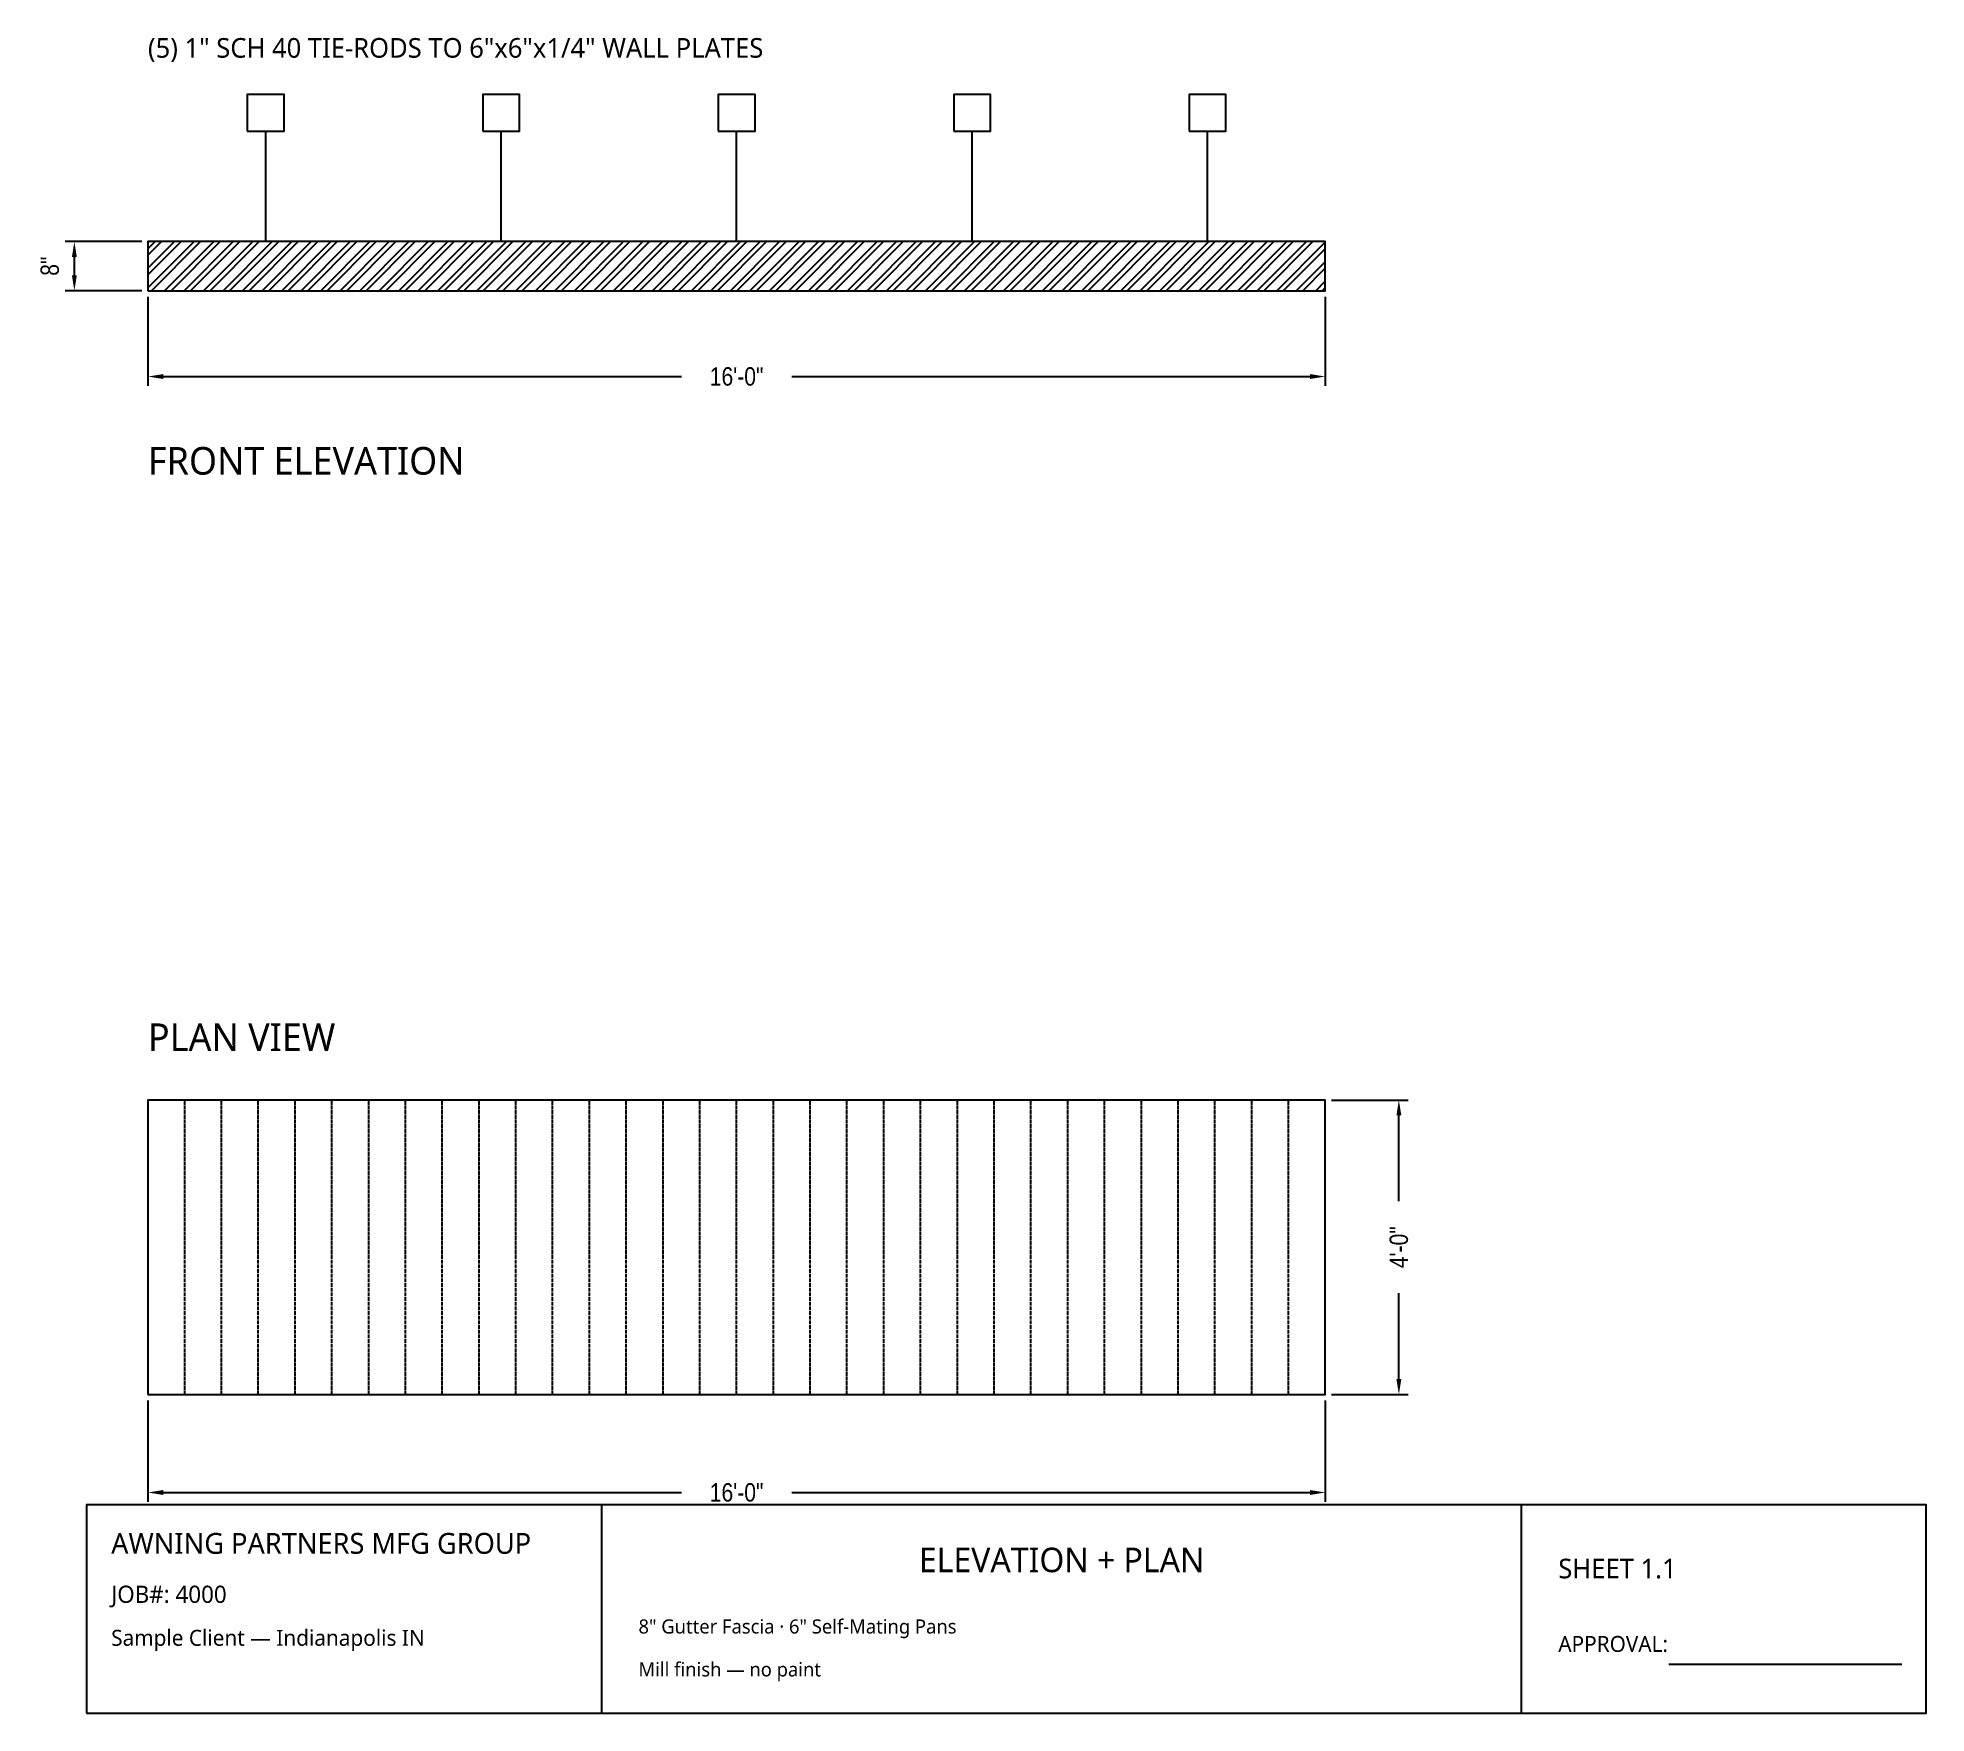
# Model space of a CAD drawing. Header units: inches. Extents: x 22 to 330, y 8 to 281.
import ezdxf
from ezdxf.enums import TextEntityAlignment as Align

# ---------------------------------------------------------------- set-up
doc = ezdxf.new("R2010")
doc.units = ezdxf.units.IN
doc.header["$MEASUREMENT"] = 0
doc.linetypes.add('DASHED2', pattern=[0.762, 0.635, -0.127])
for name, color, linetype in [('APMG-DIMS', 1, 'Continuous'), ('APMG-FRAME', 7, 'Continuous'), ('APMG-HATCH', 8, 'Continuous'), ('APMG-HIDDEN', 8, 'Continuous'), ('APMG-TEXT', 7, 'Continuous'), ('APMG-TITLE', 7, 'Continuous')]:
    doc.layers.add(name, color=color, linetype=linetype)
doc.styles.add('OpenSans', font='OpenSans-Regular.ttf')
doc.styles.add('OpenSansCondensed-Light', font='OpenSansCondensed-Light.ttf')
doc.dimstyles.new('APMG', dxfattribs={"dimtxt": 3, "dimasz": 2.5, "dimexe": 1.5, "dimexo": 1, "dimgap": 1, "dimtad": 1, "dimdec": 1, "dimlunit": 4, "dimcen": 2.5, "dimclrd": 1, "dimclre": 1, "dimclrt": 7, "dimazin": 3, "dimtfac": 1, "dimtmove": 0, "dimatfit": 3})

# ---------------------------------------------------------------- blocks, each defined once
blk = doc.blocks.new('_CLOSEDFILLED')
at = {"color": 0, "linetype": 'BYBLOCK'}
blk.add_solid([(-1, 0.16), (0, 0), (-1, -0.16)], dxfattribs=at)
blk = doc.blocks.new('*D1')
at = {"color": 1}
for p, q in [((40, 239), (40, 224.5)), ((232, 239), (232, 224.5)), ((42.5, 226), (127, 226)), ((145, 226), (229.5, 226))]:
    blk.add_line(p, q, dxfattribs=at)
at = {"layer": 'Defpoints'}
for p in [(40, 240), (232, 240), (40, 226)]:
    blk.add_point(p, dxfattribs=at)
at = {"layer": 'APMG-DIMS', "color": 1, "xscale": 2.5, "yscale": 2.5, "rotation": 180}
blk.add_blockref('_CLOSEDFILLED', (40, 226), dxfattribs=at)
at = {"layer": 'APMG-DIMS', "color": 1, "xscale": 2.5, "yscale": 2.5}
blk.add_blockref('_CLOSEDFILLED', (232, 226), dxfattribs=at)
at = {"layer": 'APMG-DIMS', "color": 7, "insert": (136, 226), "char_height": 3, "attachment_point": 5, "style": 'OpenSansCondensed-Light'}
blk.add_mtext('16\'-0"', dxfattribs=at)
blk = doc.blocks.new('*D2')
at = {"color": 1}
for p, q in [((39, 248), (26.5, 248)), ((28, 242.5), (28, 245.5)), ((39, 240), (26.5, 240))]:
    blk.add_line(p, q, dxfattribs=at)
at = {"layer": 'Defpoints'}
for p in [(40, 248), (28, 240), (40, 240)]:
    blk.add_point(p, dxfattribs=at)
at = {"layer": 'APMG-DIMS', "color": 1, "xscale": 2.5, "yscale": 2.5}
for p, rotation in [((28, 248), 90), ((28, 240), 270)]:
    blk.add_blockref('_CLOSEDFILLED', p, dxfattribs=dict(at, rotation=rotation))
at = {"layer": 'APMG-DIMS', "color": 7, "insert": (24, 244), "char_height": 3, "attachment_point": 5, "rotation": 90, "style": 'OpenSansCondensed-Light'}
blk.add_mtext('8"', dxfattribs=at)
blk = doc.blocks.new('*D3')
at = {"color": 1}
for p, q in [((40, 59), (40, 42.5)), ((232, 59), (232, 42.5)), ((42.5, 44), (127, 44)), ((145, 44), (229.5, 44))]:
    blk.add_line(p, q, dxfattribs=at)
at = {"layer": 'Defpoints'}
for p in [(40, 60), (232, 60), (40, 44)]:
    blk.add_point(p, dxfattribs=at)
at = {"layer": 'APMG-DIMS', "color": 1, "xscale": 2.5, "yscale": 2.5, "rotation": 180}
blk.add_blockref('_CLOSEDFILLED', (40, 44), dxfattribs=at)
at = {"layer": 'APMG-DIMS', "color": 1, "xscale": 2.5, "yscale": 2.5}
blk.add_blockref('_CLOSEDFILLED', (232, 44), dxfattribs=at)
at = {"layer": 'APMG-DIMS', "color": 7, "insert": (136, 44), "char_height": 3, "attachment_point": 5, "style": 'OpenSansCondensed-Light'}
blk.add_mtext('16\'-0"', dxfattribs=at)
blk = doc.blocks.new('*D4')
at = {"color": 1}
for p, q in [((233, 108), (245.5, 108)), ((244, 91.5), (244, 105.5)), ((244, 62.5), (244, 76.5)), ((233, 60), (245.5, 60))]:
    blk.add_line(p, q, dxfattribs=at)
at = {"layer": 'Defpoints'}
for p in [(232, 108), (232, 60), (244, 60)]:
    blk.add_point(p, dxfattribs=at)
at = {"layer": 'APMG-DIMS', "color": 1, "xscale": 2.5, "yscale": 2.5}
for p, rotation in [((244, 108), 90), ((244, 60), 270)]:
    blk.add_blockref('_CLOSEDFILLED', p, dxfattribs=dict(at, rotation=rotation))
at = {"layer": 'APMG-DIMS', "color": 7, "insert": (244, 84), "char_height": 3, "attachment_point": 5, "rotation": 90, "style": 'OpenSansCondensed-Light'}
blk.add_mtext('4\'-0"', dxfattribs=at)

msp = doc.modelspace()

# ---------------------------------------------------------------- hatches: boundary and pattern name
at = {"layer": 'APMG-HATCH'}
h = msp.add_hatch(dxfattribs=at)
h.set_pattern_fill('ANSI32', color=8, scale=6)
h.paths.add_polyline_path([(40, 240), (232, 240), (232, 248), (40, 248)])

# ---------------------------------------------------------------- linework, layer by layer
at = {"layer": 'APMG-FRAME'}
for p, q in [((59.2, 248), (59.2, 266)), ((97.6, 248), (97.6, 266)), ((136, 248), (136, 266)), ((174.4, 248), (174.4, 266)), ((212.8, 248), (212.8, 266))]:
    msp.add_line(p, q, dxfattribs=at)
for points in [[(56.2, 266), (62.2, 266), (62.2, 272), (56.2, 272)], [(94.6, 266), (100.6, 266), (100.6, 272), (94.6, 272)], [(133, 266), (139, 266), (139, 272), (133, 272)], [(171.4, 266), (177.4, 266), (177.4, 272), (171.4, 272)], [(209.8, 266), (215.8, 266), (215.8, 272), (209.8, 272)], [(40, 240), (232, 240), (232, 248), (40, 248)], [(40, 60), (232, 60), (232, 108), (40, 108)]]:
    msp.add_lwpolyline(points, close=True, dxfattribs=at)
at = {"layer": 'APMG-HIDDEN', "linetype": 'DASHED2'}
for p, q in [((46, 60), (46, 108)), ((52, 60), (52, 108)), ((58, 60), (58, 108)), ((64, 60), (64, 108)), ((70, 60), (70, 108)), ((76, 60), (76, 108)), ((82, 60), (82, 108)), ((88, 60), (88, 108)), ((94, 60), (94, 108)), ((100, 60), (100, 108)), ((106, 60), (106, 108)), ((112, 60), (112, 108)), ((118, 60), (118, 108)), ((124, 60), (124, 108)), ((130, 60), (130, 108)), ((136, 60), (136, 108)), ((142, 60), (142, 108)), ((148, 60), (148, 108)), ((154, 60), (154, 108)), ((160, 60), (160, 108)), ((166, 60), (166, 108)), ((172, 60), (172, 108)), ((178, 60), (178, 108)), ((184, 60), (184, 108)), ((190, 60), (190, 108)), ((196, 60), (196, 108)), ((202, 60), (202, 108)), ((208, 60), (208, 108)), ((214, 60), (214, 108)), ((220, 60), (220, 108)), ((226, 60), (226, 108)), ((232, 60), (232, 108))]:
    msp.add_line(p, q, dxfattribs=at)
at = {"layer": 'APMG-TITLE'}
for p, q in [((114, 8), (114, 42)), ((264, 8), (264, 42)), ((288, 16), (326, 16))]:
    msp.add_line(p, q, dxfattribs=at)
msp.add_lwpolyline([(30, 8), (330, 8), (330, 42), (30, 42)], close=True, dxfattribs=at)

# ---------------------------------------------------------------- texts
at = {"layer": 'APMG-TEXT', "style": 'OpenSans'}
for s, height, p in [('(5) 1" SCH 40 TIE-RODS TO 6"x6"x1/4" WALL PLATES', 3.2, (40, 278)), ('FRONT ELEVATION', 4.5, (40, 210)), ('PLAN VIEW', 4.5, (40, 116))]:
    msp.add_text(s, height=height, dxfattribs=at).set_placement(p)
at = {"layer": 'APMG-TITLE', "style": 'OpenSans'}
for s, height, p in [('AWNING PARTNERS MFG GROUP', 3.4, (34, 34)), ('SHEET 1.1', 3.2, (270, 30)), ('JOB#: 4000', 2.8, (34, 26)), ('Sample Client — Indianapolis IN', 2.6, (34, 19)), ('8" Gutter Fascia · 6" Self-Mating Pans', 2.3, (120, 21)), ('APPROVAL:', 2.6, (270, 18)), ('Mill finish — no paint', 2.3, (120, 14))]:
    msp.add_text(s, height=height, dxfattribs=at).set_placement(p)
msp.add_text('ELEVATION + PLAN', height=4, dxfattribs=at).set_placement((189, 33), align=Align.MIDDLE_CENTER)

# ---------------------------------------------------------------- dimensions: what is measured, and where the dimension line sits
at = {"layer": 'APMG-DIMS'}
for base, p1, p2, text, picture, middle in [((28, 240), (40, 240), (40, 248), '8"', '*D2', (24, 244)), ((244, 60), (232, 60), (232, 108), '4\'-0"', '*D4', (244, 84))]:
    dim = msp.add_linear_dim(base=base, p1=p1, p2=p2, angle=90, text=text, dimstyle='APMG', override={"dimtxt": 3}, dxfattribs=at)
    dim.commit()
    dim.dimension.update_dxf_attribs({"geometry": picture, "text_midpoint": middle})
for base, p1, p2, picture, middle in [((40, 226), (40, 240), (232, 240), '*D1', (136, 226)), ((40, 44), (40, 60), (232, 60), '*D3', (136, 44))]:
    dim = msp.add_linear_dim(base=base, p1=p1, p2=p2, text='16\'-0"', dimstyle='APMG', override={"dimtxt": 3}, dxfattribs=at)
    dim.commit()
    dim.dimension.update_dxf_attribs({"geometry": picture, "text_midpoint": middle})

doc.saveas('drawing.dxf')
